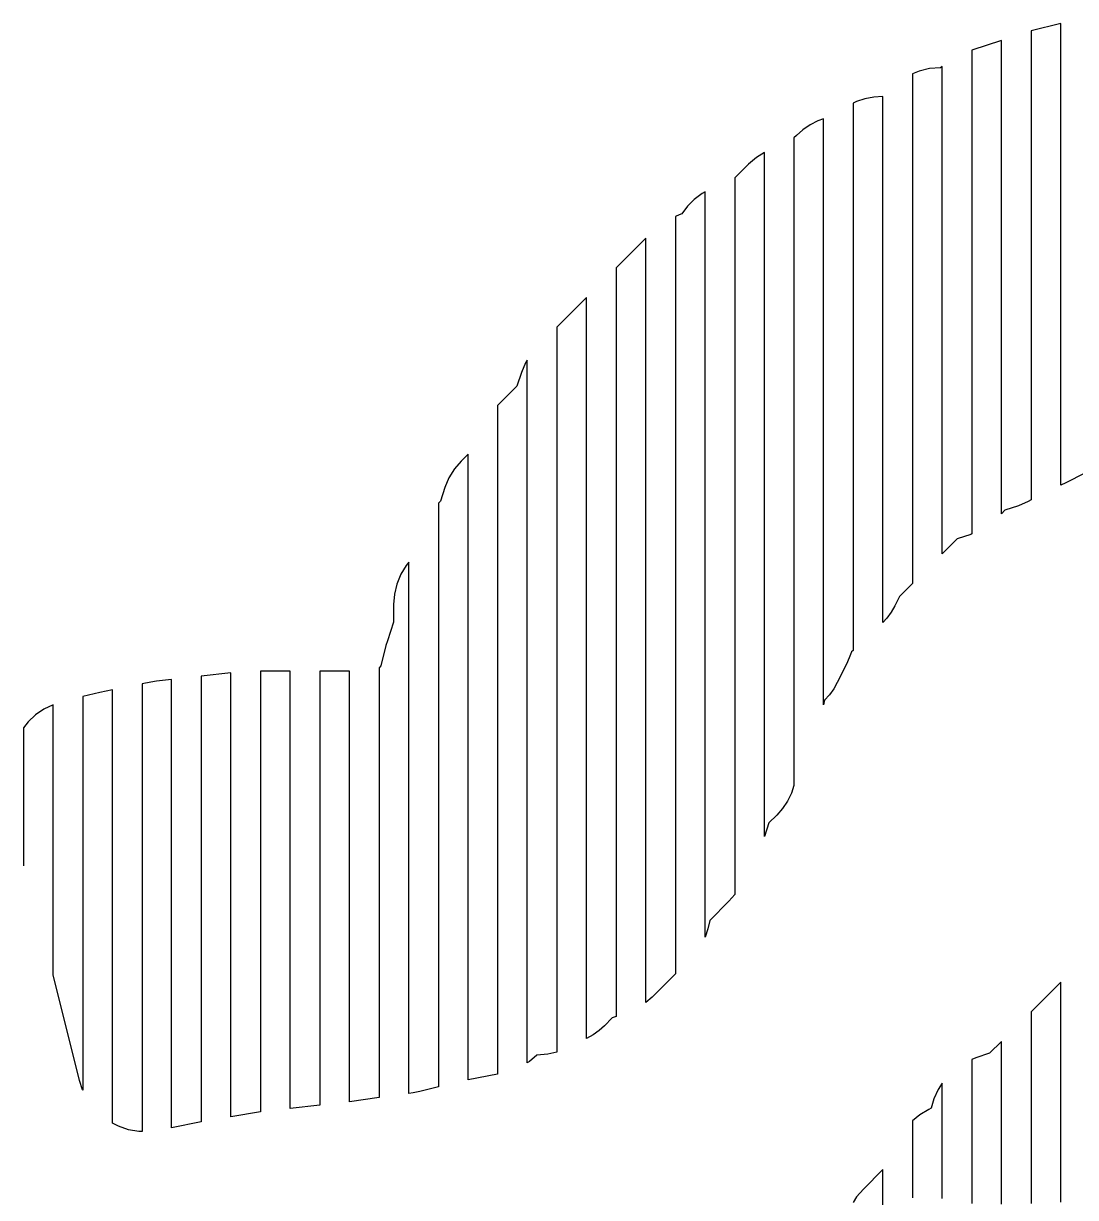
# Model space of a CAD drawing. Header units: millimetres. Extents: x -6 to 1890, y -8 to 898.
# Drawn here: x 5.6 to 147.6, y 363.3 to 521.8 of the extents above; entities that cross this region are included whole.
import ezdxf

# ---------------------------------------------------------------- set-up
doc = ezdxf.new("R2010")
doc.units = ezdxf.units.MM
doc.layers.add('PASSADAS_COMPLETAS', color=1, linetype='CONTINUOUS')
doc.layers.add('PECAS_2D', color=3, linetype='CONTINUOUS')

msp = doc.modelspace()

# ---------------------------------------------------------------- linework, layer by layer
at = {"layer": 'PASSADAS_COMPLETAS'}
for points in [[(148.841, 461.077), (146.255, 459.784), (145.578, 459.49), (145.578, 464.681), (145.578, 465.978), (145.578, 467.276), (145.578, 468.573), (145.578, 469.871), (145.578, 471.169), (145.578, 503.61), (145.578, 504.908), (145.578, 506.205), (145.578, 507.503), (145.578, 508.801), (145.578, 510.098), (145.578, 511.396), (145.578, 512.694), (145.578, 515.289), (145.578, 516.587), (145.578, 521.777), (141.578, 520.777), (141.578, 515.611), (141.578, 514.32), (141.578, 511.737), (141.578, 510.445), (141.578, 509.154), (141.578, 507.862), (141.578, 506.57), (141.578, 505.279), (141.578, 503.987), (141.578, 502.696), (141.578, 469.116), (141.578, 467.825), (141.578, 466.533), (141.578, 465.242), (141.578, 463.95), (141.578, 462.659), (141.578, 457.493), (141.185, 457.25), (139.893, 456.705), (138.053, 456.092), (137.578, 455.617), (137.578, 460.832), (137.578, 462.135), (137.578, 463.439), (137.578, 464.743), (137.578, 466.046), (137.578, 467.35), (137.578, 501.246), (137.578, 502.55), (137.578, 503.853), (137.578, 505.157), (137.578, 506.461), (137.578, 507.764), (137.578, 509.068), (137.578, 510.372), (137.578, 512.979), (137.578, 514.283), (137.578, 519.498), (133.578, 518.164), (133.578, 512.942), (133.578, 511.637), (133.578, 509.026), (133.578, 507.72), (133.578, 506.415), (133.578, 505.109), (133.578, 503.804), (133.578, 502.498), (133.578, 501.193), (133.578, 499.888), (133.578, 464.639), (133.578, 463.334), (133.578, 462.028), (133.578, 460.723), (133.578, 459.417), (133.578, 458.112), (133.578, 452.89), (133.43, 452.827), (131.59, 452.214), (129.578, 450.202), (129.578, 455.361), (129.578, 456.651), (129.578, 457.94), (129.578, 459.23), (129.578, 460.52), (129.578, 461.809), (129.578, 497.921), (129.578, 499.211), (129.578, 500.5), (129.578, 501.79), (129.578, 503.08), (129.578, 504.37), (129.578, 505.659), (129.578, 506.949), (129.578, 508.239), (129.578, 509.528), (129.578, 510.818), (129.578, 515.977), (129.369, 515.802), (127.854, 515.693), (126.456, 515.359), (125.578, 514.995), (125.578, 509.803), (125.578, 508.506), (125.578, 505.91), (125.578, 504.612), (125.578, 503.314), (125.578, 502.016), (125.578, 500.718), (125.578, 499.42), (125.578, 498.122), (125.578, 496.824), (125.578, 459.182), (125.578, 457.884), (125.578, 456.586), (125.578, 455.288), (125.578, 453.99), (125.578, 452.692), (125.578, 451.394), (125.578, 446.202), (123.812, 444.436), (123.18, 443.172), (122.698, 442.325), (122.127, 441.532), (121.578, 440.921), (121.578, 448.667), (121.578, 449.958), (121.578, 451.249), (121.578, 452.54), (121.578, 453.831), (121.578, 455.122), (121.578, 456.413), (121.578, 493.851), (121.578, 495.141), (121.578, 496.432), (121.578, 497.723), (121.578, 499.014), (121.578, 500.305), (121.578, 501.596), (121.578, 502.887), (121.578, 504.178), (121.578, 506.76), (121.578, 508.051), (121.578, 511.924), (120.333, 511.848), (119.162, 511.617), (118.022, 511.231), (117.578, 511.012), (117.578, 505.829), (117.578, 504.533), (117.578, 501.941), (117.578, 500.645), (117.578, 499.35), (117.578, 498.054), (117.578, 496.758), (117.578, 495.462), (117.578, 494.166), (117.578, 492.87), (117.578, 491.574), (117.578, 452.699), (117.578, 451.403), (117.578, 450.107), (117.578, 448.812), (117.578, 447.516), (117.578, 446.22), (117.578, 444.924), (117.578, 443.628), (117.578, 437.149), (117.333, 436.974), (117.211, 436.608), (116.717, 435.416), (115.425, 432.831), (114.943, 431.984), (114.371, 431.191), (113.71, 430.457), (113.578, 429.818), (113.578, 438.892), (113.578, 440.188), (113.578, 441.485), (113.578, 442.781), (113.578, 444.077), (113.578, 445.374), (113.578, 446.67), (113.578, 488.153), (113.578, 489.449), (113.578, 492.042), (113.578, 493.338), (113.578, 494.635), (113.578, 495.931), (113.578, 497.227), (113.578, 498.524), (113.578, 499.82), (113.578, 502.413), (113.578, 503.709), (113.578, 508.894), (112.808, 508.628), (111.749, 508.1), (110.772, 507.442), (109.899, 506.673), (109.578, 506.353), (109.578, 501.21), (109.578, 499.925), (109.578, 497.354), (109.578, 496.068), (109.578, 494.783), (109.578, 493.497), (109.578, 492.212), (109.578, 490.926), (109.578, 489.641), (109.578, 488.355), (109.578, 487.07), (109.578, 485.784), (109.578, 442.076), (109.578, 440.79), (109.578, 439.505), (109.578, 438.219), (109.578, 436.934), (109.578, 435.648), (109.578, 434.363), (109.578, 433.077), (109.578, 418.936), (109.23, 417.907), (108.696, 416.828), (108.031, 415.836), (107.257, 414.955), (106.191, 413.889), (105.578, 412.051), (105.578, 423.753), (105.578, 425.054), (105.578, 426.354), (105.578, 427.654), (105.578, 428.955), (105.578, 430.255), (105.578, 431.555), (105.578, 432.856), (105.578, 434.156), (105.578, 435.456), (105.578, 483.568), (105.578, 484.869), (105.578, 486.169), (105.578, 487.469), (105.578, 488.77), (105.578, 490.07), (105.578, 491.37), (105.578, 492.671), (105.578, 493.971), (105.578, 495.271), (105.578, 497.872), (105.578, 499.172), (105.578, 504.374), (104.501, 503.708), (103.436, 502.796), (101.578, 500.938), (101.578, 495.779), (101.578, 494.49), (101.578, 491.911), (101.578, 490.621), (101.578, 489.331), (101.578, 488.042), (101.578, 486.752), (101.578, 485.463), (101.578, 484.173), (101.578, 482.883), (101.578, 481.594), (101.578, 480.304), (101.578, 426.141), (101.578, 424.852), (101.578, 423.562), (101.578, 422.273), (101.578, 420.983), (101.578, 419.693), (101.578, 418.404), (101.578, 417.114), (101.578, 415.825), (101.578, 414.535), (101.578, 404.218), (100.794, 403.321), (98.199, 400.727), (97.963, 399.588), (97.578, 398.475), (97.578, 407.501), (97.578, 408.791), (97.578, 410.08), (97.578, 411.369), (97.578, 412.659), (97.578, 413.948), (97.578, 415.238), (97.578, 416.527), (97.578, 417.817), (97.578, 477.133), (97.578, 478.422), (97.578, 479.712), (97.578, 481.001), (97.578, 482.291), (97.578, 483.58), (97.578, 484.87), (97.578, 486.159), (97.578, 487.449), (97.578, 488.738), (97.578, 490.027), (97.578, 492.606), (97.578, 493.896), (97.578, 499.054), (97.183, 498.838), (96.122, 498.038), (95.197, 497.103), (94.432, 496.067), (94.067, 495.946), (93.578, 495.74), (93.578, 489.27), (93.578, 487.976), (93.578, 486.682), (93.578, 485.388), (93.578, 484.094), (93.578, 482.801), (93.578, 481.507), (93.578, 480.213), (93.578, 478.919), (93.578, 477.625), (93.578, 476.331), (93.578, 475.037), (93.578, 473.743), (93.578, 410.341), (93.578, 406.459), (93.578, 405.166), (93.578, 403.872), (93.578, 402.578), (93.578, 401.284), (93.578, 393.52), (90.453, 390.395), (89.578, 389.646), (89.578, 396.094), (89.578, 397.384), (89.578, 398.673), (89.578, 399.963), (89.578, 401.252), (89.578, 402.542), (89.578, 403.832), (89.578, 405.121), (89.578, 470.892), (89.578, 472.182), (89.578, 473.471), (89.578, 474.761), (89.578, 476.051), (89.578, 477.34), (89.578, 478.63), (89.578, 479.919), (89.578, 481.209), (89.578, 482.499), (89.578, 485.078), (89.578, 486.367), (89.578, 492.816), (85.578, 488.816), (85.578, 482.338), (85.578, 481.042), (85.578, 478.451), (85.578, 477.155), (85.578, 475.859), (85.578, 474.564), (85.578, 473.268), (85.578, 471.973), (85.578, 470.677), (85.578, 469.381), (85.578, 468.086), (85.578, 466.79), (85.578, 465.495), (85.578, 400.714), (85.578, 399.418), (85.578, 398.123), (85.578, 396.827), (85.578, 395.531), (85.578, 394.236), (85.578, 392.94), (85.578, 387.758), (85.056, 387.584), (83.99, 386.517), (83.265, 385.866), (82.472, 385.295), (81.578, 384.789), (81.578, 389.986), (81.578, 391.285), (81.578, 392.584), (81.578, 393.883), (81.578, 395.182), (81.578, 396.481), (81.578, 397.78), (81.578, 460.134), (81.578, 461.433), (81.578, 462.732), (81.578, 464.031), (81.578, 465.33), (81.578, 466.629), (81.578, 467.928), (81.578, 469.227), (81.578, 470.526), (81.578, 471.825), (81.578, 473.124), (81.578, 474.423), (81.578, 477.021), (81.578, 478.32), (81.578, 484.816), (77.578, 480.816), (77.578, 473.09), (77.578, 471.802), (77.578, 470.514), (77.578, 469.227), (77.578, 467.939), (77.578, 466.651), (77.578, 465.364), (77.578, 464.076), (77.578, 462.788), (77.578, 461.501), (77.578, 460.213), (77.578, 458.925), (77.578, 457.638), (77.578, 456.35), (77.578, 455.062), (77.578, 453.775), (77.578, 452.487), (77.578, 394.542), (77.578, 393.254), (77.578, 391.967), (77.578, 390.679), (77.578, 389.391), (77.578, 388.104), (77.578, 382.953), (76.368, 382.668), (74.861, 382.56), (73.866, 381.72), (73.578, 381.54), (73.578, 386.735), (73.578, 388.034), (73.578, 389.333), (73.578, 390.631), (73.578, 391.93), (73.578, 447.776), (73.578, 449.075), (73.578, 450.374), (73.578, 451.672), (73.578, 452.971), (73.578, 454.27), (73.578, 455.569), (73.578, 456.867), (73.578, 458.166), (73.578, 459.465), (73.578, 460.764), (73.578, 462.062), (73.578, 463.361), (73.578, 464.66), (73.578, 465.959), (73.578, 467.257), (73.578, 468.556), (73.578, 476.349), (73.345, 475.971), (72.8, 474.679), (72.187, 472.839), (69.578, 470.23), (69.578, 462.497), (69.578, 461.208), (69.578, 459.919), (69.578, 458.63), (69.578, 457.341), (69.578, 456.053), (69.578, 454.764), (69.578, 453.475), (69.578, 452.186), (69.578, 450.897), (69.578, 449.608), (69.578, 448.319), (69.578, 447.03), (69.578, 445.742), (69.578, 444.453), (69.578, 443.164), (69.578, 441.875), (69.578, 440.586), (69.578, 438.008), (69.578, 436.719), (69.578, 391.608), (69.578, 390.319), (69.578, 389.03), (69.578, 387.742), (69.578, 386.453), (69.578, 385.164), (69.578, 383.875), (69.578, 380.008), (65.578, 379.208), (65.578, 384.404), (65.578, 385.703), (65.578, 387.002), (65.578, 388.301), (65.578, 389.6), (65.578, 424.674), (65.578, 425.973), (65.578, 428.571), (65.578, 429.87), (65.578, 431.169), (65.578, 433.767), (65.578, 435.067), (65.578, 436.366), (65.578, 437.665), (65.578, 438.964), (65.578, 440.263), (65.578, 441.562), (65.578, 442.861), (65.578, 444.16), (65.578, 445.459), (65.578, 446.758), (65.578, 448.057), (65.578, 449.356), (65.578, 450.655), (65.578, 451.954), (65.578, 453.253), (65.578, 454.552), (65.578, 455.851), (65.578, 463.645), (64.658, 462.725), (63.745, 461.66), (63.004, 460.46), (62.459, 459.168), (61.846, 457.328), (61.578, 457.06), (61.578, 448.02), (61.578, 446.729), (61.578, 445.437), (61.578, 444.146), (61.578, 442.855), (61.578, 441.563), (61.578, 440.272), (61.578, 438.98), (61.578, 437.689), (61.578, 436.398), (61.578, 435.106), (61.578, 433.815), (61.578, 432.524), (61.578, 431.232), (61.578, 429.941), (61.578, 428.649), (61.578, 427.358), (61.578, 426.067), (61.578, 424.775), (61.578, 423.484), (61.578, 422.192), (61.578, 420.901), (61.578, 419.61), (61.578, 418.318), (61.578, 388.616), (61.578, 387.325), (61.578, 386.033), (61.578, 384.742), (61.578, 383.451), (61.578, 382.159), (61.578, 378.285), (59.081, 377.661), (58.16, 377.481), (57.578, 377.397), (57.578, 381.307), (57.578, 382.61), (57.578, 383.914), (57.578, 385.217), (57.578, 386.52), (57.578, 387.823), (57.578, 389.127), (57.578, 417.798), (57.578, 419.101), (57.578, 420.405), (57.578, 421.708), (57.578, 423.011), (57.578, 424.314), (57.578, 425.618), (57.578, 426.921), (57.578, 428.224), (57.578, 429.527), (57.578, 430.831), (57.578, 433.437), (57.578, 434.74), (57.578, 436.044), (57.578, 449.076), (57.224, 448.652), (56.494, 447.442), (55.958, 446.124), (55.635, 444.748), (55.529, 443.364), (55.529, 440.963), (54.703, 438.486), (54.508, 437.815), (53.827, 435.09), (53.578, 434.841), (53.578, 429.684), (53.578, 428.395), (53.578, 427.106), (53.578, 425.817), (53.578, 424.527), (53.578, 423.238), (53.578, 421.949), (53.578, 420.66), (53.578, 419.37), (53.578, 418.081), (53.578, 416.792), (53.578, 387.14), (53.578, 385.85), (53.578, 384.561), (53.578, 383.272), (53.578, 381.983), (53.578, 380.694), (53.578, 376.826), (49.578, 376.254), (49.578, 381.42), (49.578, 382.711), (49.578, 384.003), (49.578, 385.294), (49.578, 386.586), (49.578, 387.877), (49.578, 417.579), (49.578, 418.871), (49.578, 420.162), (49.578, 421.453), (49.578, 422.745), (49.578, 424.036), (49.578, 425.328), (49.578, 426.619), (49.578, 427.91), (49.578, 429.202), (49.578, 430.493), (49.578, 434.367), (45.578, 434.367), (45.578, 430.462), (45.578, 429.161), (45.578, 427.859), (45.578, 426.557), (45.578, 425.255), (45.578, 423.954), (45.578, 422.652), (45.578, 421.35), (45.578, 420.049), (45.578, 418.747), (45.578, 417.445), (45.578, 386.204), (45.578, 384.903), (45.578, 383.601), (45.578, 382.299), (45.578, 380.998), (45.578, 379.696), (45.578, 375.791), (41.578, 375.346), (41.578, 380.479), (41.578, 381.762), (41.578, 383.045), (41.578, 384.328), (41.578, 385.611), (41.578, 417.688), (41.578, 418.971), (41.578, 420.254), (41.578, 421.537), (41.578, 424.103), (41.578, 425.386), (41.578, 426.669), (41.578, 427.952), (41.578, 429.235), (41.578, 434.367), (37.578, 434.367), (37.578, 429.196), (37.578, 427.904), (37.578, 426.611), (37.578, 425.318), (37.578, 424.026), (37.578, 422.733), (37.578, 421.44), (37.578, 420.147), (37.578, 418.855), (37.578, 417.562), (37.578, 416.269), (37.578, 386.536), (37.578, 385.244), (37.578, 383.951), (37.578, 382.658), (37.578, 381.366), (37.578, 380.073), (37.578, 374.902), (33.578, 374.243), (33.578, 378.149), (33.578, 379.451), (33.578, 380.753), (33.578, 382.054), (33.578, 383.356), (33.578, 384.658), (33.578, 415.905), (33.578, 417.207), (33.578, 418.509), (33.578, 419.811), (33.578, 421.113), (33.578, 422.415), (33.578, 423.717), (33.578, 425.019), (33.578, 426.321), (33.578, 427.623), (33.578, 428.925), (33.578, 434.133), (29.578, 433.689), (29.578, 428.46), (29.578, 427.153), (29.578, 425.846), (29.578, 424.538), (29.578, 423.231), (29.578, 421.924), (29.578, 420.617), (29.578, 419.31), (29.578, 418.003), (29.578, 416.695), (29.578, 415.388), (29.578, 385.324), (29.578, 384.017), (29.578, 382.709), (29.578, 381.402), (29.578, 380.095), (29.578, 378.788), (29.578, 377.481), (29.578, 373.559), (25.578, 372.759), (25.578, 377.907), (25.578, 379.194), (25.578, 380.481), (25.578, 381.768), (25.578, 383.055), (25.578, 415.227), (25.578, 416.514), (25.578, 417.801), (25.578, 419.088), (25.578, 420.375), (25.578, 421.662), (25.578, 422.949), (25.578, 424.236), (25.578, 425.523), (25.578, 426.81), (25.578, 428.096), (25.578, 433.244), (23.553, 433.019), (22.774, 432.898), (21.578, 432.659), (21.578, 427.518), (21.578, 426.232), (21.578, 424.947), (21.578, 423.662), (21.578, 422.376), (21.578, 421.091), (21.578, 419.806), (21.578, 418.521), (21.578, 417.235), (21.578, 415.95), (21.578, 414.665), (21.578, 413.379), (21.578, 387.673), (21.578, 386.388), (21.578, 381.247), (21.578, 379.961), (21.578, 378.676), (21.578, 377.391), (21.578, 376.105), (21.578, 372.249), (21.13, 372.258), (19.751, 372.494), (18.392, 372.953), (17.578, 373.381), (17.578, 378.579), (17.578, 379.879), (17.578, 381.178), (17.578, 382.478), (17.578, 383.777), (17.578, 385.077), (17.578, 386.376), (17.578, 388.975), (17.578, 390.275), (17.578, 391.574), (17.578, 395.473), (17.578, 396.772), (17.578, 401.97), (17.578, 403.27), (17.578, 413.666), (17.578, 414.965), (17.578, 416.265), (17.578, 417.564), (17.578, 418.864), (17.578, 420.163), (17.578, 421.463), (17.578, 422.762), (17.578, 424.062), (17.578, 425.361), (17.578, 426.661), (17.578, 431.859), (15.888, 431.51), (13.578, 430.933), (13.578, 425.751), (13.578, 424.456), (13.578, 423.16), (13.578, 421.865), (13.578, 420.569), (13.578, 419.274), (13.578, 417.979), (13.578, 416.683), (13.578, 415.388), (13.578, 414.092), (13.578, 412.797), (13.578, 411.501), (13.578, 408.911), (13.578, 406.32), (13.578, 405.024), (13.578, 403.729), (13.578, 402.433), (13.578, 401.138), (13.578, 399.843), (13.578, 398.547), (13.578, 397.252), (13.578, 395.956), (13.578, 394.661), (13.578, 377.82), (13.545, 377.887), (13.145, 379.112), (9.578, 393.378), (9.578, 409.008), (9.578, 410.31), (9.578, 411.613), (9.578, 412.915), (9.578, 414.217), (9.578, 415.52), (9.578, 416.822), (9.578, 418.125), (9.578, 419.427), (9.578, 420.73), (9.578, 422.032), (9.578, 423.334), (9.578, 424.637), (9.578, 429.847), (8.324, 429.241), (7.207, 428.469), (6.201, 427.521), (5.578, 426.724), (5.578, 408.086)], [(145.578, 362.712), (145.578, 364.003), (145.578, 365.294), (145.578, 366.585), (145.578, 367.876), (145.578, 369.168), (145.578, 370.459), (145.578, 371.75), (145.578, 373.041), (145.578, 374.333), (145.578, 375.624), (145.578, 376.915), (145.578, 378.206), (145.578, 379.497), (145.578, 380.789), (145.578, 382.08), (145.578, 383.371), (145.578, 384.662), (145.578, 385.954), (145.578, 392.41), (141.578, 388.41), (141.578, 383.236), (141.578, 381.943), (141.578, 380.65), (141.578, 379.357), (141.578, 378.063), (141.578, 376.77), (141.578, 375.477), (141.578, 374.183), (141.578, 372.89), (141.578, 371.597), (141.578, 370.303), (141.578, 369.01), (141.578, 367.717), (141.578, 366.423), (141.578, 365.13), (141.578, 363.837), (141.578, 362.543)], [(137.578, 362.46), (137.578, 363.751), (137.578, 365.042), (137.578, 366.333), (137.578, 367.624), (137.578, 368.915), (137.578, 370.207), (137.578, 371.498), (137.578, 372.789), (137.578, 374.08), (137.578, 375.371), (137.578, 376.663), (137.578, 377.954), (137.578, 379.245), (137.578, 384.41), (135.977, 382.809), (134.138, 382.196), (133.578, 381.963), (133.578, 375.49), (133.578, 374.196), (133.578, 372.901), (133.578, 371.606), (133.578, 370.312), (133.578, 369.017), (133.578, 367.723), (133.578, 366.428), (133.578, 365.133), (133.578, 363.839), (133.578, 362.544)], [(129.578, 363.207), (129.578, 364.504), (129.578, 365.801), (129.578, 367.098), (129.578, 368.395), (129.578, 369.692), (129.578, 370.989), (129.578, 378.772), (129.021, 377.91), (128.463, 376.673), (128.103, 375.403), (127.775, 375.239), (126.567, 374.513), (125.578, 373.684), (125.578, 365.881), (125.578, 364.58), (125.578, 363.28)], [(121.578, 360.631), (121.578, 367.117), (118.947, 364.486), (118.035, 363.421), (117.578, 362.682)]]:
    msp.add_lwpolyline(points, dxfattribs=at)
at = {"layer": 'PECAS_2D'}
for points in [[(148.841, 461.077), (146.255, 459.784), (145.578, 459.49), (145.578, 464.681), (145.578, 465.978), (145.578, 467.276), (145.578, 468.573), (145.578, 469.871), (145.578, 471.169), (145.578, 503.61), (145.578, 504.908), (145.578, 506.205), (145.578, 507.503), (145.578, 508.801), (145.578, 510.098), (145.578, 511.396), (145.578, 512.694), (145.578, 515.289), (145.578, 516.587), (145.578, 521.777), (141.578, 520.777), (141.578, 515.611), (141.578, 514.32), (141.578, 511.737), (141.578, 510.445), (141.578, 509.154), (141.578, 507.862), (141.578, 506.57), (141.578, 505.279), (141.578, 503.987), (141.578, 502.696), (141.578, 469.116), (141.578, 467.825), (141.578, 466.533), (141.578, 465.242), (141.578, 463.95), (141.578, 462.659), (141.578, 457.493), (141.185, 457.25), (139.893, 456.705), (138.053, 456.092), (137.578, 455.617), (137.578, 460.832), (137.578, 462.135), (137.578, 463.439), (137.578, 464.743), (137.578, 466.046), (137.578, 467.35), (137.578, 501.246), (137.578, 502.55), (137.578, 503.853), (137.578, 505.157), (137.578, 506.461), (137.578, 507.764), (137.578, 509.068), (137.578, 510.372), (137.578, 512.979), (137.578, 514.283), (137.578, 519.498), (133.578, 518.164), (133.578, 512.942), (133.578, 511.637), (133.578, 509.026), (133.578, 507.72), (133.578, 506.415), (133.578, 505.109), (133.578, 503.804), (133.578, 502.498), (133.578, 501.193), (133.578, 499.888), (133.578, 464.639), (133.578, 463.334), (133.578, 462.028), (133.578, 460.723), (133.578, 459.417), (133.578, 458.112), (133.578, 452.89), (133.43, 452.827), (131.59, 452.214), (129.578, 450.202), (129.578, 455.361), (129.578, 456.651), (129.578, 457.94), (129.578, 459.23), (129.578, 460.52), (129.578, 461.809), (129.578, 497.921), (129.578, 499.211), (129.578, 500.5), (129.578, 501.79), (129.578, 503.08), (129.578, 504.37), (129.578, 505.659), (129.578, 506.949), (129.578, 508.239), (129.578, 509.528), (129.578, 510.818), (129.578, 515.977), (129.369, 515.802), (127.854, 515.693), (126.456, 515.359), (125.578, 514.995), (125.578, 509.803), (125.578, 508.506), (125.578, 505.91), (125.578, 504.612), (125.578, 503.314), (125.578, 502.016), (125.578, 500.718), (125.578, 499.42), (125.578, 498.122), (125.578, 496.824), (125.578, 459.182), (125.578, 457.884), (125.578, 456.586), (125.578, 455.288), (125.578, 453.99), (125.578, 452.692), (125.578, 451.394), (125.578, 446.202), (123.812, 444.436), (123.18, 443.172), (122.698, 442.325), (122.127, 441.532), (121.578, 440.921), (121.578, 448.667), (121.578, 449.958), (121.578, 451.249), (121.578, 452.54), (121.578, 453.831), (121.578, 455.122), (121.578, 456.413), (121.578, 493.851), (121.578, 495.141), (121.578, 496.432), (121.578, 497.723), (121.578, 499.014), (121.578, 500.305), (121.578, 501.596), (121.578, 502.887), (121.578, 504.178), (121.578, 506.76), (121.578, 508.051), (121.578, 511.924), (120.333, 511.848), (119.162, 511.617), (118.022, 511.231), (117.578, 511.012), (117.578, 505.829), (117.578, 504.533), (117.578, 501.941), (117.578, 500.645), (117.578, 499.35), (117.578, 498.054), (117.578, 496.758), (117.578, 495.462), (117.578, 494.166), (117.578, 492.87), (117.578, 491.574), (117.578, 452.699), (117.578, 451.403), (117.578, 450.107), (117.578, 448.812), (117.578, 447.516), (117.578, 446.22), (117.578, 444.924), (117.578, 443.628), (117.578, 437.149), (117.333, 436.974), (117.211, 436.608), (116.717, 435.416), (115.425, 432.831), (114.943, 431.984), (114.371, 431.191), (113.71, 430.457), (113.578, 429.818), (113.578, 438.892), (113.578, 440.188), (113.578, 441.485), (113.578, 442.781), (113.578, 444.077), (113.578, 445.374), (113.578, 446.67), (113.578, 488.153), (113.578, 489.449), (113.578, 492.042), (113.578, 493.338), (113.578, 494.635), (113.578, 495.931), (113.578, 497.227), (113.578, 498.524), (113.578, 499.82), (113.578, 502.413), (113.578, 503.709), (113.578, 508.894), (112.808, 508.628), (111.749, 508.1), (110.772, 507.442), (109.899, 506.673), (109.578, 506.353), (109.578, 501.21), (109.578, 499.925), (109.578, 497.354), (109.578, 496.068), (109.578, 494.783), (109.578, 493.497), (109.578, 492.212), (109.578, 490.926), (109.578, 489.641), (109.578, 488.355), (109.578, 487.07), (109.578, 485.784), (109.578, 442.076), (109.578, 440.79), (109.578, 439.505), (109.578, 438.219), (109.578, 436.934), (109.578, 435.648), (109.578, 434.363), (109.578, 433.077), (109.578, 418.936), (109.23, 417.907), (108.696, 416.828), (108.031, 415.836), (107.257, 414.955), (106.191, 413.889), (105.578, 412.051), (105.578, 423.753), (105.578, 425.054), (105.578, 426.354), (105.578, 427.654), (105.578, 428.955), (105.578, 430.255), (105.578, 431.555), (105.578, 432.856), (105.578, 434.156), (105.578, 435.456), (105.578, 483.568), (105.578, 484.869), (105.578, 486.169), (105.578, 487.469), (105.578, 488.77), (105.578, 490.07), (105.578, 491.37), (105.578, 492.671), (105.578, 493.971), (105.578, 495.271), (105.578, 497.872), (105.578, 499.172), (105.578, 504.374), (104.501, 503.708), (103.436, 502.796), (101.578, 500.938), (101.578, 495.779), (101.578, 494.49), (101.578, 491.911), (101.578, 490.621), (101.578, 489.331), (101.578, 488.042), (101.578, 486.752), (101.578, 485.463), (101.578, 484.173), (101.578, 482.883), (101.578, 481.594), (101.578, 480.304), (101.578, 426.141), (101.578, 424.852), (101.578, 423.562), (101.578, 422.273), (101.578, 420.983), (101.578, 419.693), (101.578, 418.404), (101.578, 417.114), (101.578, 415.825), (101.578, 414.535), (101.578, 404.218), (100.794, 403.321), (98.199, 400.727), (97.963, 399.588), (97.578, 398.475), (97.578, 407.501), (97.578, 408.791), (97.578, 410.08), (97.578, 411.369), (97.578, 412.659), (97.578, 413.948), (97.578, 415.238), (97.578, 416.527), (97.578, 417.817), (97.578, 477.133), (97.578, 478.422), (97.578, 479.712), (97.578, 481.001), (97.578, 482.291), (97.578, 483.58), (97.578, 484.87), (97.578, 486.159), (97.578, 487.449), (97.578, 488.738), (97.578, 490.027), (97.578, 492.606), (97.578, 493.896), (97.578, 499.054), (97.183, 498.838), (96.122, 498.038), (95.197, 497.103), (94.432, 496.067), (94.067, 495.946), (93.578, 495.74), (93.578, 489.27), (93.578, 487.976), (93.578, 486.682), (93.578, 485.388), (93.578, 484.094), (93.578, 482.801), (93.578, 481.507), (93.578, 480.213), (93.578, 478.919), (93.578, 477.625), (93.578, 476.331), (93.578, 475.037), (93.578, 473.743), (93.578, 410.341), (93.578, 406.459), (93.578, 405.166), (93.578, 403.872), (93.578, 402.578), (93.578, 401.284), (93.578, 393.52), (90.453, 390.395), (89.578, 389.646), (89.578, 396.094), (89.578, 397.384), (89.578, 398.673), (89.578, 399.963), (89.578, 401.252), (89.578, 402.542), (89.578, 403.832), (89.578, 405.121), (89.578, 470.892), (89.578, 472.182), (89.578, 473.471), (89.578, 474.761), (89.578, 476.051), (89.578, 477.34), (89.578, 478.63), (89.578, 479.919), (89.578, 481.209), (89.578, 482.499), (89.578, 485.078), (89.578, 486.367), (89.578, 492.816), (85.578, 488.816), (85.578, 482.338), (85.578, 481.042), (85.578, 478.451), (85.578, 477.155), (85.578, 475.859), (85.578, 474.564), (85.578, 473.268), (85.578, 471.973), (85.578, 470.677), (85.578, 469.381), (85.578, 468.086), (85.578, 466.79), (85.578, 465.495), (85.578, 400.714), (85.578, 399.418), (85.578, 398.123), (85.578, 396.827), (85.578, 395.531), (85.578, 394.236), (85.578, 392.94), (85.578, 387.758), (85.056, 387.584), (83.99, 386.517), (83.265, 385.866), (82.472, 385.295), (81.578, 384.789), (81.578, 389.986), (81.578, 391.285), (81.578, 392.584), (81.578, 393.883), (81.578, 395.182), (81.578, 396.481), (81.578, 397.78), (81.578, 460.134), (81.578, 461.433), (81.578, 462.732), (81.578, 464.031), (81.578, 465.33), (81.578, 466.629), (81.578, 467.928), (81.578, 469.227), (81.578, 470.526), (81.578, 471.825), (81.578, 473.124), (81.578, 474.423), (81.578, 477.021), (81.578, 478.32), (81.578, 484.816), (77.578, 480.816), (77.578, 473.09), (77.578, 471.802), (77.578, 470.514), (77.578, 469.227), (77.578, 467.939), (77.578, 466.651), (77.578, 465.364), (77.578, 464.076), (77.578, 462.788), (77.578, 461.501), (77.578, 460.213), (77.578, 458.925), (77.578, 457.638), (77.578, 456.35), (77.578, 455.062), (77.578, 453.775), (77.578, 452.487), (77.578, 394.542), (77.578, 393.254), (77.578, 391.967), (77.578, 390.679), (77.578, 389.391), (77.578, 388.104), (77.578, 382.953), (76.368, 382.668), (74.861, 382.56), (73.866, 381.72), (73.578, 381.54), (73.578, 386.735), (73.578, 388.034), (73.578, 389.333), (73.578, 390.631), (73.578, 391.93), (73.578, 447.776), (73.578, 449.075), (73.578, 450.374), (73.578, 451.672), (73.578, 452.971), (73.578, 454.27), (73.578, 455.569), (73.578, 456.867), (73.578, 458.166), (73.578, 459.465), (73.578, 460.764), (73.578, 462.062), (73.578, 463.361), (73.578, 464.66), (73.578, 465.959), (73.578, 467.257), (73.578, 468.556), (73.578, 476.349), (73.345, 475.971), (72.8, 474.679), (72.187, 472.839), (69.578, 470.23), (69.578, 462.497), (69.578, 461.208), (69.578, 459.919), (69.578, 458.63), (69.578, 457.341), (69.578, 456.053), (69.578, 454.764), (69.578, 453.475), (69.578, 452.186), (69.578, 450.897), (69.578, 449.608), (69.578, 448.319), (69.578, 447.03), (69.578, 445.742), (69.578, 444.453), (69.578, 443.164), (69.578, 441.875), (69.578, 440.586), (69.578, 438.008), (69.578, 436.719), (69.578, 391.608), (69.578, 390.319), (69.578, 389.03), (69.578, 387.742), (69.578, 386.453), (69.578, 385.164), (69.578, 383.875), (69.578, 380.008), (65.578, 379.208), (65.578, 384.404), (65.578, 385.703), (65.578, 387.002), (65.578, 388.301), (65.578, 389.6), (65.578, 424.674), (65.578, 425.973), (65.578, 428.571), (65.578, 429.87), (65.578, 431.169), (65.578, 433.767), (65.578, 435.067), (65.578, 436.366), (65.578, 437.665), (65.578, 438.964), (65.578, 440.263), (65.578, 441.562), (65.578, 442.861), (65.578, 444.16), (65.578, 445.459), (65.578, 446.758), (65.578, 448.057), (65.578, 449.356), (65.578, 450.655), (65.578, 451.954), (65.578, 453.253), (65.578, 454.552), (65.578, 455.851), (65.578, 463.645), (64.658, 462.725), (63.745, 461.66), (63.004, 460.46), (62.459, 459.168), (61.846, 457.328), (61.578, 457.06), (61.578, 448.02), (61.578, 446.729), (61.578, 445.437), (61.578, 444.146), (61.578, 442.855), (61.578, 441.563), (61.578, 440.272), (61.578, 438.98), (61.578, 437.689), (61.578, 436.398), (61.578, 435.106), (61.578, 433.815), (61.578, 432.524), (61.578, 431.232), (61.578, 429.941), (61.578, 428.649), (61.578, 427.358), (61.578, 426.067), (61.578, 424.775), (61.578, 423.484), (61.578, 422.192), (61.578, 420.901), (61.578, 419.61), (61.578, 418.318), (61.578, 388.616), (61.578, 387.325), (61.578, 386.033), (61.578, 384.742), (61.578, 383.451), (61.578, 382.159), (61.578, 378.285), (59.081, 377.661), (58.16, 377.481), (57.578, 377.397), (57.578, 381.307), (57.578, 382.61), (57.578, 383.914), (57.578, 385.217), (57.578, 386.52), (57.578, 387.823), (57.578, 389.127), (57.578, 417.798), (57.578, 419.101), (57.578, 420.405), (57.578, 421.708), (57.578, 423.011), (57.578, 424.314), (57.578, 425.618), (57.578, 426.921), (57.578, 428.224), (57.578, 429.527), (57.578, 430.831), (57.578, 433.437), (57.578, 434.74), (57.578, 436.044), (57.578, 449.076), (57.224, 448.652), (56.494, 447.442), (55.958, 446.124), (55.635, 444.748), (55.529, 443.364), (55.529, 440.963), (54.703, 438.486), (54.508, 437.815), (53.827, 435.09), (53.578, 434.841), (53.578, 429.684), (53.578, 428.395), (53.578, 427.106), (53.578, 425.817), (53.578, 424.527), (53.578, 423.238), (53.578, 421.949), (53.578, 420.66), (53.578, 419.37), (53.578, 418.081), (53.578, 416.792), (53.578, 387.14), (53.578, 385.85), (53.578, 384.561), (53.578, 383.272), (53.578, 381.983), (53.578, 380.694), (53.578, 376.826), (49.578, 376.254), (49.578, 381.42), (49.578, 382.711), (49.578, 384.003), (49.578, 385.294), (49.578, 386.586), (49.578, 387.877), (49.578, 417.579), (49.578, 418.871), (49.578, 420.162), (49.578, 421.453), (49.578, 422.745), (49.578, 424.036), (49.578, 425.328), (49.578, 426.619), (49.578, 427.91), (49.578, 429.202), (49.578, 430.493), (49.578, 434.367), (45.578, 434.367), (45.578, 430.462), (45.578, 429.161), (45.578, 427.859), (45.578, 426.557), (45.578, 425.255), (45.578, 423.954), (45.578, 422.652), (45.578, 421.35), (45.578, 420.049), (45.578, 418.747), (45.578, 417.445), (45.578, 386.204), (45.578, 384.903), (45.578, 383.601), (45.578, 382.299), (45.578, 380.998), (45.578, 379.696), (45.578, 375.791), (41.578, 375.346), (41.578, 380.479), (41.578, 381.762), (41.578, 383.045), (41.578, 384.328), (41.578, 385.611), (41.578, 417.688), (41.578, 418.971), (41.578, 420.254), (41.578, 421.537), (41.578, 424.103), (41.578, 425.386), (41.578, 426.669), (41.578, 427.952), (41.578, 429.235), (41.578, 434.367), (37.578, 434.367), (37.578, 429.196), (37.578, 427.904), (37.578, 426.611), (37.578, 425.318), (37.578, 424.026), (37.578, 422.733), (37.578, 421.44), (37.578, 420.147), (37.578, 418.855), (37.578, 417.562), (37.578, 416.269), (37.578, 386.536), (37.578, 385.244), (37.578, 383.951), (37.578, 382.658), (37.578, 381.366), (37.578, 380.073), (37.578, 374.902), (33.578, 374.243), (33.578, 378.149), (33.578, 379.451), (33.578, 380.753), (33.578, 382.054), (33.578, 383.356), (33.578, 384.658), (33.578, 415.905), (33.578, 417.207), (33.578, 418.509), (33.578, 419.811), (33.578, 421.113), (33.578, 422.415), (33.578, 423.717), (33.578, 425.019), (33.578, 426.321), (33.578, 427.623), (33.578, 428.925), (33.578, 434.133), (29.578, 433.689), (29.578, 428.46), (29.578, 427.153), (29.578, 425.846), (29.578, 424.538), (29.578, 423.231), (29.578, 421.924), (29.578, 420.617), (29.578, 419.31), (29.578, 418.003), (29.578, 416.695), (29.578, 415.388), (29.578, 385.324), (29.578, 384.017), (29.578, 382.709), (29.578, 381.402), (29.578, 380.095), (29.578, 378.788), (29.578, 377.481), (29.578, 373.559), (25.578, 372.759), (25.578, 377.907), (25.578, 379.194), (25.578, 380.481), (25.578, 381.768), (25.578, 383.055), (25.578, 415.227), (25.578, 416.514), (25.578, 417.801), (25.578, 419.088), (25.578, 420.375), (25.578, 421.662), (25.578, 422.949), (25.578, 424.236), (25.578, 425.523), (25.578, 426.81), (25.578, 428.096), (25.578, 433.244), (23.553, 433.019), (22.774, 432.898), (21.578, 432.659), (21.578, 427.518), (21.578, 426.232), (21.578, 424.947), (21.578, 423.662), (21.578, 422.376), (21.578, 421.091), (21.578, 419.806), (21.578, 418.521), (21.578, 417.235), (21.578, 415.95), (21.578, 414.665), (21.578, 413.379), (21.578, 387.673), (21.578, 386.388), (21.578, 381.247), (21.578, 379.961), (21.578, 378.676), (21.578, 377.391), (21.578, 376.105), (21.578, 372.249), (21.13, 372.258), (19.751, 372.494), (18.392, 372.953), (17.578, 373.381), (17.578, 378.579), (17.578, 379.879), (17.578, 381.178), (17.578, 382.478), (17.578, 383.777), (17.578, 385.077), (17.578, 386.376), (17.578, 388.975), (17.578, 390.275), (17.578, 391.574), (17.578, 395.473), (17.578, 396.772), (17.578, 401.97), (17.578, 403.27), (17.578, 413.666), (17.578, 414.965), (17.578, 416.265), (17.578, 417.564), (17.578, 418.864), (17.578, 420.163), (17.578, 421.463), (17.578, 422.762), (17.578, 424.062), (17.578, 425.361), (17.578, 426.661), (17.578, 431.859), (15.888, 431.51), (13.578, 430.933), (13.578, 425.751), (13.578, 424.456), (13.578, 423.16), (13.578, 421.865), (13.578, 420.569), (13.578, 419.274), (13.578, 417.979), (13.578, 416.683), (13.578, 415.388), (13.578, 414.092), (13.578, 412.797), (13.578, 411.501), (13.578, 408.911), (13.578, 406.32), (13.578, 405.024), (13.578, 403.729), (13.578, 402.433), (13.578, 401.138), (13.578, 399.843), (13.578, 398.547), (13.578, 397.252), (13.578, 395.956), (13.578, 394.661), (13.578, 377.82), (13.545, 377.887), (13.145, 379.112), (9.578, 393.378), (9.578, 409.008), (9.578, 410.31), (9.578, 411.613), (9.578, 412.915), (9.578, 414.217), (9.578, 415.52), (9.578, 416.822), (9.578, 418.125), (9.578, 419.427), (9.578, 420.73), (9.578, 422.032), (9.578, 423.334), (9.578, 424.637), (9.578, 429.847), (8.324, 429.241), (7.207, 428.469), (6.201, 427.521), (5.578, 426.724), (5.578, 408.086)], [(145.578, 362.712), (145.578, 364.003), (145.578, 365.294), (145.578, 366.585), (145.578, 367.876), (145.578, 369.168), (145.578, 370.459), (145.578, 371.75), (145.578, 373.041), (145.578, 374.333), (145.578, 375.624), (145.578, 376.915), (145.578, 378.206), (145.578, 379.497), (145.578, 380.789), (145.578, 382.08), (145.578, 383.371), (145.578, 384.662), (145.578, 385.954), (145.578, 392.41), (141.578, 388.41), (141.578, 383.236), (141.578, 381.943), (141.578, 380.65), (141.578, 379.357), (141.578, 378.063), (141.578, 376.77), (141.578, 375.477), (141.578, 374.183), (141.578, 372.89), (141.578, 371.597), (141.578, 370.303), (141.578, 369.01), (141.578, 367.717), (141.578, 366.423), (141.578, 365.13), (141.578, 363.837), (141.578, 362.543)], [(137.578, 362.46), (137.578, 363.751), (137.578, 365.042), (137.578, 366.333), (137.578, 367.624), (137.578, 368.915), (137.578, 370.207), (137.578, 371.498), (137.578, 372.789), (137.578, 374.08), (137.578, 375.371), (137.578, 376.663), (137.578, 377.954), (137.578, 379.245), (137.578, 384.41), (135.977, 382.809), (134.138, 382.196), (133.578, 381.963), (133.578, 375.49), (133.578, 374.196), (133.578, 372.901), (133.578, 371.606), (133.578, 370.312), (133.578, 369.017), (133.578, 367.723), (133.578, 366.428), (133.578, 365.133), (133.578, 363.839), (133.578, 362.544)], [(129.578, 363.207), (129.578, 364.504), (129.578, 365.801), (129.578, 367.098), (129.578, 368.395), (129.578, 369.692), (129.578, 370.989), (129.578, 378.772), (129.021, 377.91), (128.463, 376.673), (128.103, 375.403), (127.775, 375.239), (126.567, 374.513), (125.578, 373.684), (125.578, 365.881), (125.578, 364.58), (125.578, 363.28)], [(121.578, 360.631), (121.578, 367.117), (118.947, 364.486), (118.035, 363.421), (117.578, 362.682)]]:
    msp.add_lwpolyline(points, dxfattribs=at)

doc.saveas('drawing.dxf')
